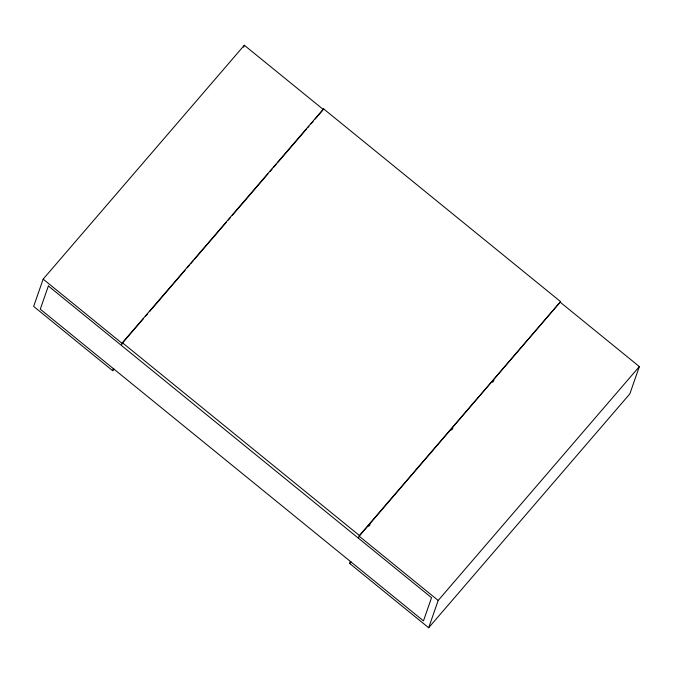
<?xml version="1.0" encoding="UTF-8"?>
<svg xmlns="http://www.w3.org/2000/svg" width="673" height="673" viewBox="0 0 673 673"><rect width="100%" height="100%" fill="white"/><g stroke="black" fill="none" stroke-linecap="round" stroke-linejoin="round"><path stroke-width="1.01" d="M315.115 119.062L323.326 109.514L244.324 45.251L43.156 279.135L33.65 306.425L112.652 370.688L114.023 369.098M112.652 370.688L113.367 368.644M121.443 345.451L122.393 342.717L323.562 108.833L560.584 301.63L359.18 536.196L438.182 600.459L428.676 627.749L349.674 563.486L350.389 561.433M243.643 47.203L244.324 45.251M323.326 109.514L323.562 108.833M358.465 538.24L359.416 535.515L560.584 301.63M560.348 302.312L639.35 366.575L629.844 393.865L428.676 627.749M143.374 318.741L122.158 343.398L43.156 279.135M145.427 316.352L147.48 313.963M149.532 311.582L185.109 270.209M187.161 267.829L189.214 265.44M190.585 263.85L193.319 260.67M194.69 259.071L226.162 222.477M228.214 220.096L230.267 217.707M232.32 215.318L267.904 173.954M269.957 171.565L272.01 169.184M273.373 167.585L276.115 164.405M277.486 162.816L306.223 129.401M307.586 127.811L308.957 126.221M311.01 123.832L313.063 121.451M368.728 526.311L370.1 524.713M451.524 430.047L452.887 428.457M492.577 382.314L493.948 380.725M349.674 563.486L351.045 561.896M438.182 600.459L639.35 366.575M122.393 342.717L359.416 535.515M48.363 286L40.287 309.201L423.468 620.885L431.544 597.683L48.363 286"/></g></svg>
